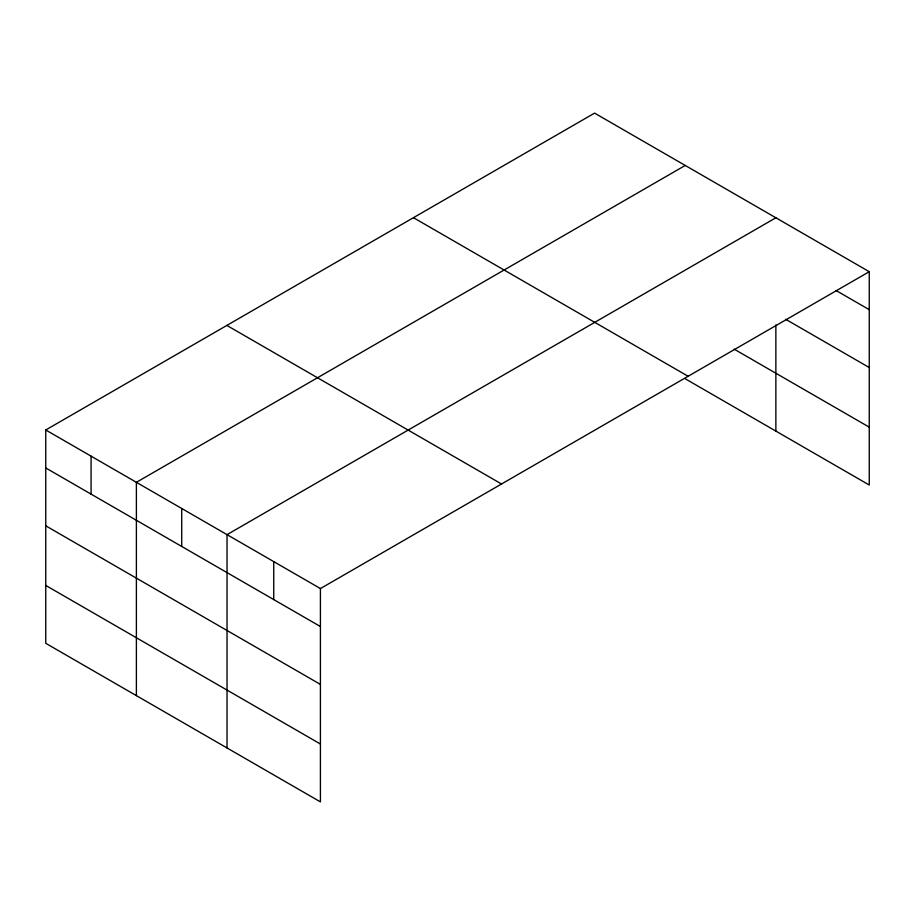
<?xml version="1.0" encoding="UTF-8"?>
<svg xmlns="http://www.w3.org/2000/svg" width="915" height="915" viewBox="0 0 915 915"><rect width="100%" height="100%" fill="white"/><g stroke="black" fill="none" stroke-linecap="round" stroke-linejoin="round"><path stroke-width="1.37" d="M869.25 271.698L594.578 113.117L45.75 429.981L45.75 643.302L320.422 801.883L320.422 588.562L869.25 271.698L869.25 485.019L685.221 378.764M685.221 165.455L136.392 482.319L136.392 695.629M775.863 217.781L227.034 534.646L227.034 747.967M836.07 290.512L869.25 309.67M785.688 319.289L869.25 367.533M734.219 349.187L869.25 427.156M413.466 217.69L688.137 376.271M226.863 325.42L501.534 484.001M45.75 429.981L320.422 588.562M45.75 467.954L320.422 626.535M45.75 525.816L320.422 684.397M45.75 585.428L320.422 744.009M775.863 324.974L775.863 431.102M273.734 561.604L273.734 599.577M181.719 508.477L181.719 546.449M91.077 456.15L91.077 494.111"/></g></svg>
